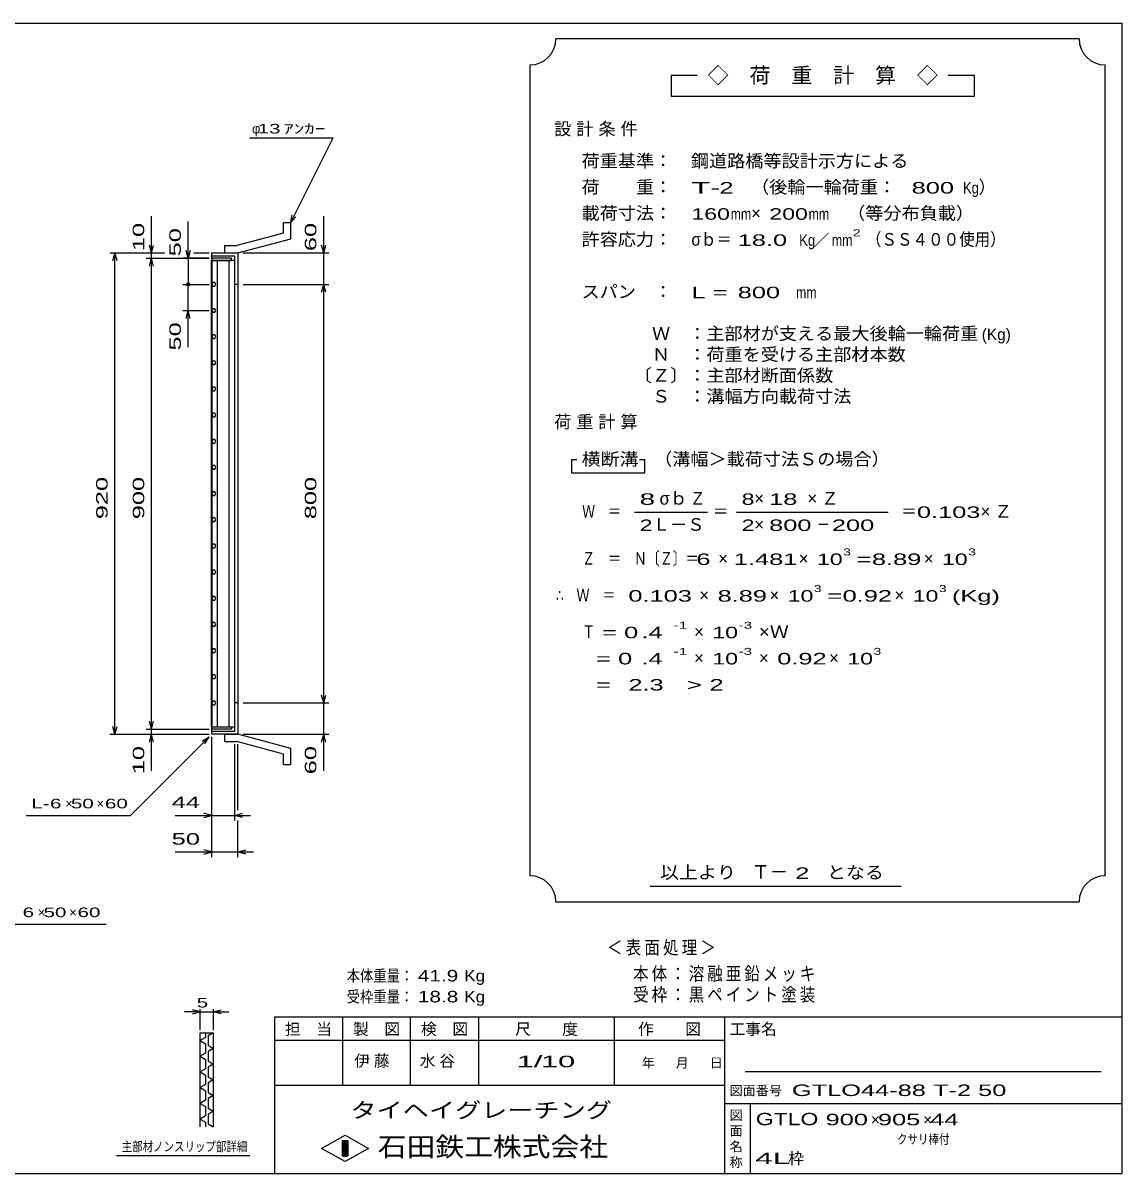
# Model space of a CAD drawing. Units: millimetres, scale not verified. Extents: x -1820 to 1731, y -1282 to 1054.
# Drawn here: x -370 to 1731, y -1146 to 1054 of the extents above; entities that cross this region are included whole.
import ezdxf
from ezdxf.enums import TextEntityAlignment as Align

# ---------------------------------------------------------------- set-up
doc = ezdxf.new("R2010")
doc.units = ezdxf.units.MM
doc.header["$LTSCALE"] = 10
for name, color, linetype, lineweight in [('0_2', 150, 'Continuous', 25), ('16', 3, 'Continuous', 25), ('19', 6, 'Continuous', 25), ('22', 4, 'Continuous', 25), ('24', 2, 'Continuous', 25), ('32', 4, 'Continuous', 25)]:
    doc.layers.add(name, color=color, linetype=linetype, lineweight=lineweight)
doc.styles.add('ベクトル', font='')
doc.styles.get('ベクトル').set_extended_font_data('ベクトル')

msp = doc.modelspace()

# ---------------------------------------------------------------- linework, layer by layer
at = {"layer": '0_2'}
for p, q in [((-1729, 1053.5), (1731, 1053.5)), ((1731, 1053.5), (1731, -1146.5)), ((1731, -846.5), (111, -846.5)), ((111, -846.5), (111, -1146.5)), ((241, -846.5), (241, -976.5)), ((371, -976.5), (371, -846.5)), ((501, -846.5), (501, -976.5)), ((761, -976.5), (761, -846.5)), ((971, -846.5), (971, -1146.5)), ((971, -891.5), (111, -891.5)), ((1691, -951.5), (1011, -951.5)), ((111, -976.5), (971, -976.5)), ((971, -1011.5), (1731, -1011.5)), ((1021, -1146.5), (1021, -1011.5)), ((201, -1097.5), (246, -1072.5)), ((246, -1072.5), (291, -1097.5)), ((246, -1122.5), (201, -1097.5)), ((241, -1082.5), (251, -1082.5)), ((241, -1112.5), (241, -1082.5)), ((241, -1082.5), (243, -1082.5)), ((243, -1082.5), (243, -1112.5)), ((245, -1112.5), (245, -1082.5)), ((245, -1082.5), (247, -1082.5)), ((291, -1097.5), (246, -1122.5)), ((247, -1082.5), (247, -1112.5)), ((249, -1112.5), (249, -1082.5)), ((249, -1082.5), (251, -1082.5)), ((251, -1082.5), (251, -1112.5)), ((251, -1082.5), (251, -1112.5)), ((251, -1112.5), (241, -1112.5)), ((243, -1112.5), (245, -1112.5)), ((247, -1112.5), (249, -1112.5)), ((1731, -1146.5), (-1729, -1146.5))]:
    msp.add_line(p, q, dxfattribs=at)
at = {"layer": '16'}
for p, q in [((-9.7, -291.5), (-9.7, 599.5)), ((-9.7, 599.5), (-9, 599.5)), ((29, 604), (-9, 604)), ((-9, 604), (-9, 599.5)), ((-9, 599.5), (29, 599.5)), ((-9, 599.5), (-9, -291.5)), ((35, 599.5), (-9, 599.5)), ((1.5, 599.5), (1.5, -291.5)), ((24.5, -291.5), (24.5, 599.5)), ((29, 599.5), (29, 604)), ((35, -291.5), (35, 599.5)), ((-7.02, 557.45), (-9, 553.97)), ((-9, 553.97), (-6.98, 550.52)), ((-3.02, 557.48), (-7.02, 557.45)), ((-6.98, 550.52), (-2.98, 550.55)), ((-1, 554), (-3.02, 557.48)), ((-2.98, 550.55), (-1, 554.03)), ((-7.02, 507.45), (-9, 503.97)), ((-3.02, 507.48), (-7.02, 507.45)), ((-1, 504), (-3.02, 507.48)), ((-9, 503.97), (-6.98, 500.52)), ((-6.98, 500.52), (-2.98, 500.55)), ((-2.98, 500.55), (-1, 504.03)), ((-7.02, 457.45), (-9, 453.97)), ((-9, 453.97), (-6.98, 450.52)), ((-3.02, 457.48), (-7.02, 457.45)), ((-6.98, 450.52), (-2.98, 450.55)), ((-1, 454), (-3.02, 457.48)), ((-2.98, 450.55), (-1, 454.03)), ((-7.02, 407.45), (-9, 403.97)), ((-9, 403.97), (-6.98, 400.52)), ((-3.02, 407.48), (-7.02, 407.45)), ((-6.98, 400.52), (-2.98, 400.55)), ((-1, 404), (-3.02, 407.48)), ((-2.98, 400.55), (-1, 404.03)), ((-7.02, 357.45), (-9, 353.97)), ((-9, 353.97), (-6.98, 350.52)), ((-3.02, 357.48), (-7.02, 357.45)), ((-1, 354), (-3.02, 357.48)), ((-2.98, 350.55), (-1, 354.03)), ((-6.98, 350.52), (-2.98, 350.55)), ((-7.02, 307.45), (-9, 303.97)), ((-9, 303.97), (-6.98, 300.52)), ((-3.02, 307.48), (-7.02, 307.45)), ((-6.98, 300.52), (-2.98, 300.55)), ((-1, 304), (-3.02, 307.48)), ((-2.98, 300.55), (-1, 304.03)), ((-7.02, 257.45), (-9, 253.97)), ((-9, 253.97), (-6.98, 250.52)), ((-3.02, 257.48), (-7.02, 257.45)), ((-6.98, 250.52), (-2.98, 250.55)), ((-1, 254), (-3.02, 257.48)), ((-2.98, 250.55), (-1, 254.03)), ((-7.02, 207.45), (-9, 203.97)), ((-9, 203.97), (-6.98, 200.52)), ((-3.02, 207.48), (-7.02, 207.45)), ((-6.98, 200.52), (-2.98, 200.55)), ((-1, 204), (-3.02, 207.48)), ((-2.98, 200.55), (-1, 204.03)), ((-7.02, 157.45), (-9, 153.97)), ((-3.02, 157.48), (-7.02, 157.45)), ((-1, 154), (-3.02, 157.48)), ((-2.98, 150.55), (-1, 154.03)), ((-9, 153.97), (-6.98, 150.52)), ((-6.98, 150.52), (-2.98, 150.55)), ((-7.02, 107.45), (-9, 103.97)), ((-9, 103.97), (-6.98, 100.52)), ((-3.02, 107.48), (-7.02, 107.45)), ((-6.98, 100.52), (-2.98, 100.55)), ((-1, 104), (-3.02, 107.48)), ((-2.98, 100.55), (-1, 104.03)), ((-7.02, 57.45), (-9, 53.97)), ((-9, 53.97), (-6.98, 50.52)), ((-3.02, 57.48), (-7.02, 57.45)), ((-6.98, 50.52), (-2.98, 50.55)), ((-1, 54), (-3.02, 57.48)), ((-2.98, 50.55), (-1, 54.03)), ((-7.02, 7.45), (-9, 3.97)), ((-9, 3.97), (-6.98, 0.52)), ((-3.02, 7.48), (-7.02, 7.45)), ((-6.98, 0.52), (-2.98, 0.55)), ((-1, 4), (-3.02, 7.48)), ((-2.98, 0.55), (-1, 4.03)), ((-7.02, -42.55), (-9, -46.03)), ((-3.02, -42.52), (-7.02, -42.55)), ((-1, -46), (-3.02, -42.52)), ((-9, -46.03), (-6.98, -49.48)), ((-6.98, -49.48), (-2.98, -49.45)), ((-2.98, -49.45), (-1, -45.97)), ((-7.02, -92.55), (-9, -96.03)), ((-9, -96.03), (-6.98, -99.48)), ((-3.02, -92.52), (-7.02, -92.55)), ((-6.98, -99.48), (-2.98, -99.45)), ((-1, -96), (-3.02, -92.52)), ((-2.98, -99.45), (-1, -95.97)), ((-7.02, -142.55), (-9, -146.03)), ((-9, -146.03), (-6.98, -149.48)), ((-3.02, -142.52), (-7.02, -142.55)), ((-6.98, -149.48), (-2.98, -149.45)), ((-1, -146), (-3.02, -142.52)), ((-2.98, -149.45), (-1, -145.97)), ((-7.02, -192.55), (-9, -196.03)), ((-9, -196.03), (-6.98, -199.48)), ((-3.02, -192.52), (-7.02, -192.55)), ((-1, -196), (-3.02, -192.52)), ((-2.98, -199.45), (-1, -195.97)), ((-6.98, -199.48), (-2.98, -199.45)), ((-7.02, -242.55), (-9, -246.03)), ((-9, -246.03), (-6.98, -249.48)), ((-3.02, -242.52), (-7.02, -242.55)), ((-6.98, -249.48), (-2.98, -249.45)), ((-1, -246), (-3.02, -242.52)), ((-2.98, -249.45), (-1, -245.97)), ((-9, -291.5), (-9.7, -291.5)), ((-9, -291.5), (29, -291.5)), ((-9, -296), (-9, -291.5)), ((-9, -291.5), (35, -291.5)), ((29, -296), (-9, -296)), ((29, -291.5), (29, -296))]:
    msp.add_line(p, q, dxfattribs=at)
at = {"layer": '19'}
for p, q in [((128, 672), (142, 672)), ((128, 652), (128, 672)), ((142, 641), (142, 672)), ((128, 652), (39, 628)), ((41, 614), (142, 641)), ((16, 628), (39, 628)), ((16, 614), (16, 628)), ((-9, 604), (-9, 614)), ((-9, 614), (40, 614)), ((35, 608), (-9, 608)), ((16, 614), (41, 614)), ((35, -300), (35, 608)), ((40, 614), (41, 613)), ((41, 613), (41, -305)), ((41, 554), (35, 554)), ((41, -246), (35, -246)), ((-9, -306), (-9, -296)), ((-9, -300), (35, -300)), ((40, -306), (-9, -306)), ((16, -306), (41, -306)), ((16, -320), (16, -306)), ((41, -305), (40, -306)), ((142, -333), (41, -306)), ((16, -320), (39, -320)), ((128, -344), (39, -320)), ((128, -364), (128, -344)), ((142, -364), (142, -333)), ((128, -364), (142, -364))]:
    msp.add_line(p, q, dxfattribs=at)
at = {"layer": '22'}
for p, q in [((63, 834), (223, 834)), ((142, 672), (223, 834)), ((-124, 614), (-124, 684)), ((142, 672), (145, 686.6)), ((142, 672), (152, 683)), ((205, 614), (205, 684)), ((-54, 604), (-54, 674)), ((-124, 614), (-128, 629)), ((-124, 614), (-120, 629)), ((-54, 604), (-58, 619)), ((-50, 619), (-54, 604)), ((205, 614), (201, 629)), ((205, 614), (209, 629)), ((-204, 614), (-99, 614)), ((-198, 599), (-194, 614)), ((-190, 599), (-194, 614)), ((-194, -306), (-194, 614)), ((-134, 614), (-99, 614)), ((-134, 604), (-14, 604)), ((-128, 589), (-124, 604)), ((-124, 604), (-124, 614)), ((-120, 589), (-124, 604)), ((-124, -296), (-124, 604)), ((-14, 604), (-64, 604)), ((-54, 604), (-54, 554)), ((-44, 614), (-14, 614)), ((-44, 614), (-14, 614)), ((51, 614), (215, 614)), ((205, 554), (205, 614)), ((-64, 554), (-14, 554)), ((-54, 504), (-54, 554)), ((51, 554), (215, 554)), ((201, 539), (205, 554)), ((209, 539), (205, 554)), ((205, -246), (205, 554)), ((-64, 504), (-14, 504)), ((-58, 489), (-54, 504)), ((-50, 489), (-54, 504)), ((-54, 434), (-54, 504)), ((205, -246), (201, -231)), ((205, -246), (209, -231)), ((51, -246), (215, -246)), ((205, -306), (205, -246)), ((-124, -296), (-128, -281)), ((-124, -296), (-120, -281)), ((-204, -306), (-14, -306)), ((-194, -306), (-198, -291)), ((-194, -306), (-190, -291)), ((-134, -296), (-14, -296)), ((-134, -306), (-14, -306)), ((-128, -321), (-124, -306)), ((-124, -306), (-124, -296)), ((-120, -321), (-124, -306)), ((-124, -376), (-124, -306)), ((51, -306), (215, -306)), ((201, -321), (205, -306)), ((209, -321), (205, -306)), ((205, -376), (205, -306)), ((-164, -461), (-14, -311)), ((-27, -319), (-14, -311)), ((-22, -324), (-14, -311)), ((-9, -471), (-9, -311)), ((-9, -541), (-9, -311)), ((35, -471), (35, -325)), ((41, -451), (41, -325)), ((-364, -461), (-164, -461)), ((-79, -461), (-9, -461)), ((-9, -461), (-24, -457)), ((-24, -465), (-9, -461)), ((-9, -461), (35, -461)), ((35, -461), (50, -457)), ((50, -465), (35, -461)), ((35, -461), (65, -461)), ((41, -541), (41, -471)), ((-9, -531), (-24, -527)), ((41, -531), (56, -527)), ((-79, -531), (-9, -531)), ((-24, -535), (-9, -531)), ((-9, -531), (41, -531)), ((56, -535), (41, -531)), ((41, -531), (71, -531)), ((-416.33, -668.87), (-210.65, -668.87))]:
    msp.add_line(p, q, dxfattribs=at)
msp.add_circle((-54, 554), 3, dxfattribs=at)
at = {"layer": '24', "color": 4}
for p, q in [((1649, 1023.5), (649, 1023.5)), ((599, 973.5), (599, -576.5)), ((1699, -576.5), (1699, 973.5)), ((919, 953.5), (869, 953.5)), ((869, 953.5), (869, 913.5)), ((1449, 953.5), (1399, 953.5)), ((1449, 913.5), (1449, 953.5)), ((869, 913.5), (1449, 913.5)), ((689, 218.5), (679, 218.5)), ((679, 218.5), (679, 193.5)), ((819, 218.5), (809, 218.5)), ((819, 193.5), (819, 218.5)), ((679, 193.5), (819, 193.5)), ((799, 118.5), (939, 118.5)), ((994, 118.5), (1284, 118.5)), ((829, -596.5), (1309, -596.5)), ((649, -626.5), (1649, -626.5))]:
    msp.add_line(p, q, dxfattribs=at)
for centre, start, end in [((599, 1023.5), 270, 0), ((1699, 1023.5), 180, 270), ((599, -626.5), 0, 90), ((1699, -626.5), 90, 180)]:
    msp.add_arc(centre, 50, start, end, dxfattribs=at)
at = {"layer": '32'}
for p, q in [((-31, -836.5), (-46, -832.5)), ((-31, -871.5), (-31, -831.5)), ((-6, -831.5), (-6, -871.5)), ((-6, -836.5), (9, -832.5)), ((-31, -836.5), (-61, -836.5)), ((-46, -840.5), (-31, -836.5)), ((-31, -836.5), (-6, -836.5)), ((9, -840.5), (-6, -836.5)), ((-6, -836.5), (24, -836.5)), ((-31, -876.5), (-6, -876.5)), ((-31, -1056.5), (-31, -876.5)), ((-21, -876.5), (-21, -885.5)), ((-6, -876.5), (-16, -882.5)), ((-6, -876.5), (-6, -1056.5)), ((-21, -885.5), (-31, -891.5)), ((-31, -891.5), (-21, -897.5)), ((-21, -897.5), (-21, -915.5)), ((-16, -882.5), (-16, -900.5)), ((-16, -900.5), (-6, -906.5)), ((-21, -915.5), (-31, -921.5)), ((-31, -921.5), (-21, -927.5)), ((-6, -906.5), (-16, -912.5)), ((-16, -912.5), (-16, -930.5)), ((-21, -945.5), (-31, -951.5)), ((-21, -927.5), (-21, -945.5)), ((-16, -930.5), (-6, -936.5)), ((-6, -936.5), (-16, -942.5)), ((-16, -942.5), (-16, -960.5)), ((-31, -951.5), (-21, -957.5)), ((-21, -957.5), (-21, -975.5)), ((-16, -960.5), (-6, -966.5)), ((-6, -966.5), (-16, -972.5)), ((-21, -975.5), (-31, -981.5)), ((-31, -981.5), (-21, -987.5)), ((-21, -987.5), (-21, -1005.5)), ((-16, -972.5), (-16, -990.5)), ((-21, -1005.5), (-31, -1011.5)), ((-31, -1011.5), (-21, -1017.5)), ((-16, -990.5), (-6, -996.5)), ((-6, -996.5), (-16, -1002.5)), ((-16, -1002.5), (-16, -1020.5)), ((-21, -1017.5), (-21, -1035.5)), ((-16, -1020.5), (-6, -1026.5)), ((-6, -1026.5), (-16, -1032.5)), ((-16, -1032.5), (-16, -1050.5)), ((-21, -1035.5), (-31, -1041.5)), ((-31, -1041.5), (-21, -1047.5)), ((-21, -1047.5), (-21, -1056.5)), ((-16, -1050.5), (-6, -1056.5)), ((64, -1111.5), (-191, -1111.5))]:
    msp.add_line(p, q, dxfattribs=at)

# ---------------------------------------------------------------- texts
at = {"layer": '0_2', "style": 'ベクトル'}
for s, height, p in [('担\u3000当', 21.99, (131, -869.5)), ('製\u3000図', 21.99, (261, -869.5)), ('検\u3000図', 21.99, (391, -869.5)), ('尺\u3000\u3000度', 21.99, (571, -869.5)), ('作\u3000\u3000図', 21.99, (806, -869.5)), ('工事名', 21.99, (981, -869.5)), ('年', 18.33, (813, -934)), ('月', 18.33, (878, -934)), ('日', 18.33, (943, -934)), ('図面番号', 18.33, (981, -987)), ('図', 18.33, (981, -1034)), ('面', 18.33, (981, -1064)), ('名', 18.33, (981, -1094)), ('称', 18.33, (981, -1124))]:
    msp.add_text(s, height=height, dxfattribs=at).set_placement(p, align=Align.MIDDLE_LEFT)
at = {"layer": '0_2', "color": 222, "style": 'ベクトル'}
for s, height, width, p in [('タイヘイグレーチング', 29.33, 1.25, (256, -1024.5)), ('石田鉄工株式会社', 36.66, 1.1, (308.5, -1094.5))]:
    msp.add_text(s, height=height, dxfattribs=dict(at, width=width)).set_placement(p, align=Align.MIDDLE_LEFT)
at = {"layer": '22', "color": 2, "style": 'ベクトル'}
for s, height, width, p in [(' 13 ', 18.33, 1.6, (68, 851.5)), ('ｱﾝｶｰ', 18.33, 1.6, (128, 851.5)), ('L-', 18.33, 1.6, (-354, -438.5)), (' 6 ', 18.33, 1.6, (-329, -438.5)), (' 50 ', 18.33, 1.6, (-289, -438.5)), (' 60 ', 18.33, 1.6, (-224, -438.5)), (' 44 ', 21.99, 1.65, (-99, -436)), (' 50 ', 21.99, 1.65, (-99, -506)), (' 6 ', 18.33, 1.6, (-381.33, -646.37)), (' 50 ', 18.33, 1.6, (-341.33, -646.37)), (' 60', 18.33, 1.6, (-276.33, -646.37)), ('本体重量：', 21.99, 0.85, (249, -767.5)), (' 41.9', 21.99, 1.35, (374, -767.5)), ('Kg', 21.99, 1.1, (474, -767.5)), ('受枠重量：', 21.99, 0.85, (249, -807.5)), (' 18.8', 21.99, 1.35, (374, -807.5)), ('Kg', 21.99, 1.1, (474, -807.5)), ('1/', 21.99, 2, (574, -931.5)), (' 10 ', 21.99, 2, (604, -931.5)), ('GTLO44-88 T-2 50          ', 21.99, 1.65, (1100, -986.5)), ('GTLO', 23.46, 1.4, (1031, -1041.5)), (' 900 ', 21.99, 1.65, (1151, -1042.5)), (' 905 ', 21.99, 1.65, (1251, -1042.5)), (' 44 ', 21.99, 1.65, (1351, -1042.5)), ('クサリ棒付', 18.33, 0.8, (1301, -1080)), ('4L', 21.99, 2.05, (1030, -1116.5))]:
    msp.add_text(s, height=height, dxfattribs=dict(at, width=width)).set_placement(p, align=Align.MIDDLE_LEFT)
for s, height, p in [('φ', 18.33, (68, 851.5)), ('×', 18.33, (-289, -438.5)), ('×', 18.33, (-229, -438.5)), ('×', 18.33, (-341.33, -646.37)), ('×', 18.33, (-281.33, -646.37)), ('×', 21.99, (1251, -1042.5)), ('×', 21.99, (1351, -1042.5)), ('枠', 21.99, (1093, -1116.5))]:
    msp.add_text(s, height=height, dxfattribs=at).set_placement(p, align=Align.MIDDLE_LEFT)
at = {"layer": '22', "color": 2, "style": 'ベクトル', "width": 1.65}
for s, p in [(' 10 ', (-149, 604)), (' 60 ', (180, 604)), (' 50 ', (-79, 594)), (' 50 ', (-79, 414)), (' 920 ', (-219, 91.5)), (' 900 ', (-149, 91.5)), (' 800 ', (180, 91.5)), (' 10 ', (-149, -396)), (' 60 ', (180, -396))]:
    msp.add_text(s, height=21.99, rotation=90, dxfattribs=at).set_placement(p, align=Align.MIDDLE_LEFT)
at = {"layer": '22', "color": 2, "attachment_point": 4, "style": 'ベクトル'}
for s, insert, char_height in [('\\T1.2;\\W0.85;＜表面処理＞', (746.5, -715), 25.66), ('\\T1.19;\\W0.85;本体：溶融亜鉛メッキ', (796.5, -765), 25.66), ('\\T1.19;\\W0.85;受枠：黒ペイント塗装', (796.5, -805), 25.66), ('\\T1.25;伊藤\u3000', (263.5, -931.5), 21.99), ('\\T1.25;水谷\u3000', (388.5, -931.5), 21.99)]:
    msp.add_mtext(s, dxfattribs=dict(at, insert=insert, char_height=char_height))
at = {"layer": '24', "style": 'ベクトル'}
for s, height, p in [('◇\u3000荷\u3000重\u3000計\u3000算\u3000◇', 29.33, (939, 953.5)), ('）', 24.19, (1457, 740)), ('×', 24.19, (1022, 690)), ('／', 21.99, (1141.5, 638.5)), ('(Kg)', 21.99, (1463, 458.5)), ('σｂ', 24.19, (847, 145)), ('×', 24.19, (1028, 145)), ('Ｌ－Ｓ', 24.19, (834, 95)), ('×', 24.19, (1028, 95)), ('×', 24.19, (959, 30)), ('×', 24.19, (1113, 30)), ('×', 24.19, (1352, 30)), ('×', 24.19, (923, -40)), ('×', 24.19, (1057, -40)), ('×', 24.19, (1296, -40)), ('×', 24.19, (913, -110)), ('×', 24.19, (913, -160)), ('×', 24.19, (1037, -160)), ('×', 24.19, (1171, -160)), ('Ｔ－', 25.66, (1023, -569))]:
    msp.add_text(s, height=height, dxfattribs=at).set_placement(p, align=Align.MIDDLE_LEFT)
for s, height, width, p in [('荷重基準：\u3000', 24.19, 1.05, (698, 790)), ('鋼道路橋等設計示方による', 24.19, 1.05, (907, 790)), ('荷\u3000\u3000重：\u3000', 24.19, 1.05, (698, 740)), ('T-', 21.99, 2, (908, 738.5)), (' 2 ', 21.99, 1.65, (948, 738.5)), ('（後輪一輪荷重：', 24.19, 1.05, (1022, 740)), ('  800', 21.99, 1.65, (1302, 738.5)), ('Kg', 21.99, 0.85, (1427, 738.5)), ('載荷寸法：\u3000', 24.19, 1.05, (698, 690)), ('\u3000（等分布負載）', 24.19, 1.05, (1171, 690)), ('160', 21.99, 1.5, (908, 688.5)), ('mm', 21.99, 0.8, (983, 688.5)), ('200', 21.99, 1.5, (1057, 688.5)), ('mm', 21.99, 0.8, (1132, 688.5)), ('許容応力：\u3000', 24.19, 1.05, (698, 640)), ('σｂ＝', 24.19, 0.9, (908, 640)), (' 18.0', 21.99, 1.65, (983, 638.5)), ('Kg', 21.99, 0.85, (1114, 638.5)), ('mm', 21.99, 0.8, (1176.5, 638.5)), ('2', 13.2, 1.5, (1216.5, 652.5)), ('（ＳＳ４００使用）', 24.19, 0.9, (1241.5, 640)), ('スパン\u3000：\u3000', 24.19, 1.05, (698, 540)), ('L =', 21.99, 1.65, (908, 538.5)), (' 800 ', 21.99, 1.65, (983, 538.5)), ('mm', 21.99, 0.8, (1108, 538.5)), ('\u3000Ｗ\u3000：主部材が支える最大後輪一輪荷重', 24.19, 1.05, (798, 460)), ('\u3000Ｎ\u3000：荷重を受ける主部材本数', 24.19, 1.05, (798, 420)), ('〔Ｚ〕：主部材断面係数', 24.19, 1.05, (798, 380)), ('\u3000Ｓ\u3000：溝幅方向載荷寸法', 24.19, 1.05, (798, 340)), ('横断溝', 24.19, 1.1, (698, 220)), ('\u3000（溝幅＞載荷寸法Ｓの場合）', 24.19, 1.05, (802, 220)), ('8', 21.99, 1.8, (809, 143.5)), ('Ｚ', 24.19, 0.9, (905, 145)), ('8', 21.99, 1.5, (1004, 143.5)), (' 18 ', 21.99, 1.65, (1043, 143.5)), ('Ｗ\u3000＝', 24.19, 0.75, (699, 120)), ('＝', 24.19, 0.9, (949, 120)), ('＝', 24.19, 0.9, (1309, 120)), ('0.103', 21.99, 1.65, (1339, 118.5)), ('2', 21.99, 1.5, (809, 93.5)), ('2', 21.99, 1.5, (1004, 93.5)), (' 800 ', 21.99, 1.65, (1043, 93.5)), ('－', 24.19, 0.75, (1148, 95)), (' 200 ', 21.99, 1.65, (1163, 93.5)), ('Ｚ\u3000＝\u3000Ｎ〔Ｚ〕＝', 24.19, 0.75, (699, 30)), ('3', 13.2, 1.5, (1198, 42.5)), ('3', 13.2, 1.5, (1437, 42.5)), (' 6 ', 21.99, 1.65, (904, 28.5)), ('1.481', 21.99, 1.65, (989, 28.5)), ('10', 21.99, 1.5, (1148, 28.5)), ('=', 21.99, 1.7, (1223, 28.5)), ('8.89', 21.99, 1.65, (1253, 28.5)), ('10', 21.99, 1.5, (1387, 28.5)), ('3', 13.2, 1.5, (1142, -27.5)), ('3', 13.2, 1.5, (1381, -27.5)), ('∴\u3000Ｗ\u3000＝', 24.19, 0.75, (649, -40)), (' 0.103', 21.99, 1.65, (774, -41.5)), ('8.89', 21.99, 1.65, (958, -41.5)), ('10', 21.99, 1.5, (1092, -41.5)), ('=', 21.99, 1.7, (1167, -41.5)), ('0.92', 21.99, 1.65, (1197, -41.5)), ('10', 21.99, 1.5, (1331, -41.5)), ('(Kg)', 21.99, 1.65, (1406, -41.5)), ('Ｔ', 24.19, 0.75, (699, -110)), (' = 0', 21.99, 1.65, (724, -111.5)), (' .4 ', 21.99, 1.65, (799, -111.5)), ('-1', 13.2, 1.65, (874, -97.5)), ('10', 21.99, 1.5, (948, -111.5)), ('-3', 13.2, 1.65, (998, -97.5)), ('×Ｗ', 24.19, 1.1, (1037, -110)), ('  = 0', 21.99, 1.65, (699, -161.5)), (' .4 ', 21.99, 1.65, (799, -161.5)), ('-1', 13.2, 1.65, (874, -147.5)), ('10', 21.99, 1.5, (948, -161.5)), ('-3', 13.2, 1.65, (998, -147.5)), ('0.92', 21.99, 1.65, (1072, -161.5)), ('10', 21.99, 1.5, (1206, -161.5)), ('3', 13.2, 1.5, (1256, -147.5)), ('  =', 21.99, 1.65, (699, -211.5)), (' 2.3', 21.99, 1.65, (774, -211.5)), ('>', 21.99, 1.7, (899, -211.5)), (' 2 ', 21.99, 1.65, (929, -211.5)), ('以上より\u3000', 24.19, 1.1, (848, -570)), (' 2 ', 21.99, 1.65, (1093, -571.5)), ('となる', 24.19, 1.1, (1167, -570))]:
    msp.add_text(s, height=height, dxfattribs=dict(at, width=width)).set_placement(p, align=Align.MIDDLE_LEFT)
at = {"layer": '24', "char_height": 24.19, "attachment_point": 4, "style": 'ベクトル'}
for s, insert in [('\\T1.28;設計条件', (645.5, 850)), ('\\T1.28;荷重計算', (645.5, 290)), ('\\T1.42;×Ｚ', (1129.5, 145)), ('\\T1.42;×Ｚ', (1460.5, 120))]:
    msp.add_mtext(s, dxfattribs=dict(at, insert=insert))
at = {"layer": '32', "color": 2, "style": 'ベクトル'}
for s, width, p in [(' 5 ', 1.6, (-48.5, -819)), ('主部材ノンスリップ部詳細', 0.8, (-181, -1094))]:
    msp.add_text(s, height=18.33, dxfattribs=dict(at, width=width)).set_placement(p, align=Align.MIDDLE_LEFT)

doc.saveas('drawing.dxf')
